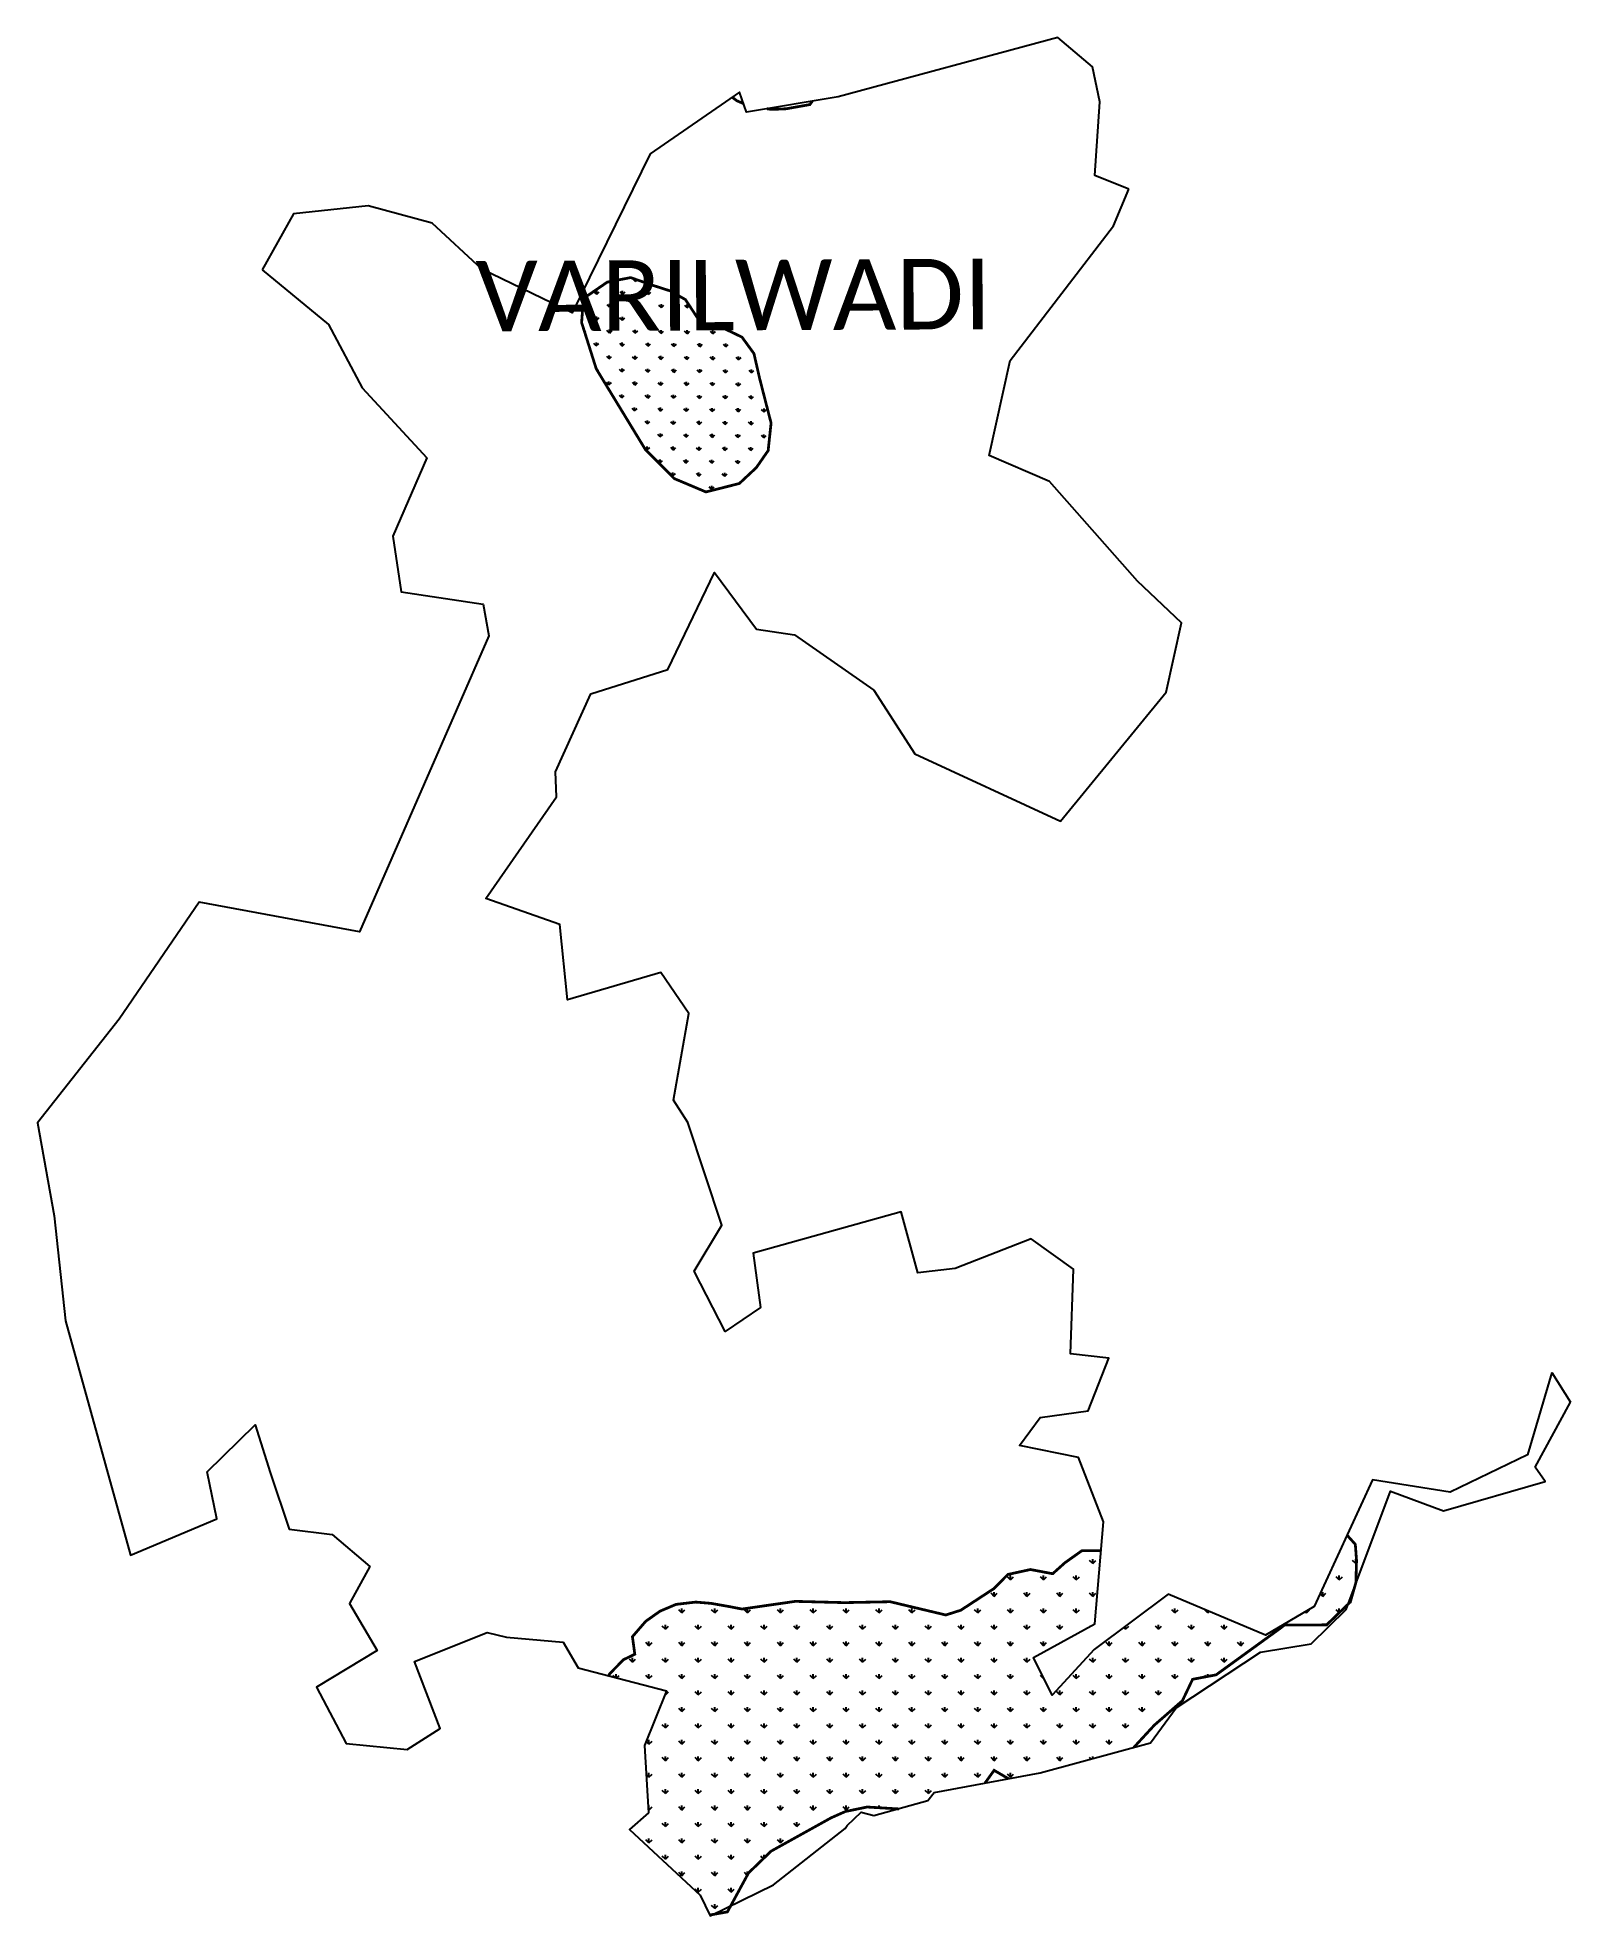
# Model space of a CAD drawing. Header units: metres. Extents: x 323483 to 325158, y 1833688 to 1835742.
import ezdxf

# ---------------------------------------------------------------- set-up
doc = ezdxf.new("R2010")
doc.units = ezdxf.units.M
for name, color, linetype in [('MANGROOVES', 112, 'Continuous'), ('village', 3, 'Continuous'), ('VILLAGE NAME', 250, 'Continuous')]:
    doc.layers.add(name, color=color, linetype=linetype)

msp = doc.modelspace()

# ---------------------------------------------------------------- hatches: boundary and pattern name
at = {"layer": 'MANGROOVES'}
h = msp.add_hatch(dxfattribs=at)
h.set_pattern_fill('GRASS', color=256, scale=20, angle=-0.4508)
h.set_pattern_definition([(89.549168, (0, 0), (-14.03042154, 14.25297412), [3.75, -24.53427126]), (44.549168, (0, 0), (-14.03042154, 14.25297412), [3.75, -16.25]), (134.549168, (0, 0), (-14.25297412, -14.03042154), [3.75, -16.25])])
h.paths.add_polyline_path([(324155.4, 1835470.8), (324131.3, 1835479.2), (324105.8, 1835474.2), (324079.7, 1835456.3), (324077.8, 1835430), (324093.8, 1835379.4), (324147.3, 1835291.5), (324179, 1835259.5), (324213.6, 1835244.9), (324250.1, 1835254.1), (324268.7, 1835271.5), (324281.6, 1835290.1), (324284.8, 1835320.2), (324272.2, 1835369.3), (324266.1, 1835396.1), (324253, 1835414.1), (324233.1, 1835423.7), (324207.9, 1835429.9), (324191.1, 1835455.2), (324174.6, 1835464.6)])
h = msp.add_hatch(dxfattribs=at)
h.set_pattern_fill('GRASS', color=256)
h.paths.add_polyline_path([(324571.6, 1833970.8), (324638.5, 1834007.7), (324645.5, 1834087.7), (324624.6, 1834087.8), (324605.9, 1834074.5), (324592.5, 1834062.5), (324568.2, 1834067.1), (324543.5, 1834061.7), (324528.5, 1834046.4), (324492.1, 1834022.6), (324475.7, 1834017.4), (324414.9, 1834031.9), (324364.9, 1834030.9), (324311.3, 1834032.3), (324253, 1834023.9), (324239.1, 1834026.6), (324219.3, 1834030.1), (324202.4, 1834031.5), (324181, 1834029), (324163.5, 1834021.6), (324147.8, 1834010.5), (324133.3, 1833993.7), (324135.9, 1833974.5), (324123.6, 1833968.6), (324108.2, 1833952.9), (324107.5, 1833951), (324170.6, 1833934.5), (324146.6, 1833874.8), (324150.7, 1833801.3), (324130.2, 1833782.8), (324207.4, 1833711), (324217.7, 1833689.4), (324222, 1833690.2), (324240.6, 1833699.4), (324260.2, 1833735.5), (324284.9, 1833759.3), (324350.4, 1833795.7), (324366, 1833802.6), (324389.7, 1833807.5), (324423.1, 1833805.5), (324456.1, 1833814.6), (324463, 1833823.5), (324518.6, 1833833.8), (324528.5, 1833847.6), (324544.1, 1833838.5), (324578.7, 1833844.9), (324681.1, 1833872.6), (324703.6, 1833897), (324734.3, 1833923.8), (324745.4, 1833947.1), (324771.1, 1833952), (324841.4, 1834003), (324845.9, 1834006.5), (324891.8, 1834006.6), (324915.2, 1834029.1), (324922.6, 1834048.8), (324923.8, 1834052.8), (324924.5, 1834077), (324923.2, 1834094.6), (324914.1, 1834104.7), (324878.1, 1834026.6), (324825, 1833995.3), (324718.8, 1834040.2), (324637.9, 1833979.8), (324592, 1833929.6)])

# ---------------------------------------------------------------- linework, layer by layer
at = {"color": 3}
msp.add_lwpolyline([(325138, 1834282.5), (325158.2, 1834250)], dxfattribs=at)
at = {"layer": 'MANGROOVES', "const_width": 3.02, "flags": 128}
for points in [[(324254.8, 1835669.3), (324247.3, 1835672.5), (324242.4, 1835676.3)], [(324330, 1835672.1), (324327.2, 1835668.3), (324301.4, 1835663.7), (324285.6, 1835663), (324280.3, 1835663.7)], [(324155.4, 1835470.8), (324131.3, 1835479.2), (324105.8, 1835474.2), (324079.7, 1835456.3), (324077.8, 1835430), (324093.8, 1835379.4), (324147.3, 1835291.5), (324179, 1835259.5), (324213.6, 1835244.9), (324250.1, 1835254.1), (324268.7, 1835271.5), (324281.6, 1835290.1), (324284.8, 1835320.2), (324272.2, 1835369.3), (324266.1, 1835396.1), (324253, 1835414.1), (324233.1, 1835423.7), (324207.9, 1835429.9), (324191.1, 1835455.2), (324174.6, 1835464.6), (324155.4, 1835470.8)], [(324914.1, 1834104.7), (324923.2, 1834094.6), (324924.5, 1834077), (324923.8, 1834052.8), (324917.7, 1834031.5), (324891.8, 1834006.6), (324845.9, 1834006.5), (324841.4, 1834003), (324771.1, 1833952), (324745.4, 1833947.1), (324734.3, 1833923.8), (324703.6, 1833897), (324681.1, 1833872.6)], [(324107.5, 1833951), (324108.2, 1833952.9), (324123.6, 1833968.6), (324135.9, 1833974.5), (324133.3, 1833993.7), (324147.8, 1834010.5), (324163.5, 1834021.6), (324181, 1834029), (324202.4, 1834031.5), (324219.3, 1834030.1), (324239.1, 1834026.6), (324253, 1834023.9), (324311.3, 1834032.3), (324364.9, 1834030.9), (324414.9, 1834031.9), (324475.7, 1834017.4), (324492.1, 1834022.6), (324528.5, 1834046.4), (324543.5, 1834061.7), (324568.2, 1834067.1), (324592.5, 1834062.5), (324605.9, 1834074.5), (324624.6, 1834087.8), (324645.5, 1834087.7)], [(324544.1, 1833838.5), (324528.5, 1833847.6), (324518.6, 1833833.8)], [(324424.7, 1833805.4), (324389.7, 1833807.5), (324366, 1833802.6), (324350.4, 1833795.7), (324284.9, 1833759.3), (324260.2, 1833735.5), (324237.1, 1833692.9), (324217.7, 1833689.4)]]:
    msp.add_lwpolyline(points, dxfattribs=at)
at = {"layer": 'village', "color": 3}
for points in [[(324675.6, 1835575.8, 0), (324638.5, 1835590.9, 0), (324644.1, 1835671.2, 0), (324636, 1835709.6, 0), (324598, 1835741.5, 0), (324358, 1835676.8, 0), (324258, 1835660, 0), (324250.4, 1835681.8, 0), (324152.7, 1835614.5, 0), (324067.6, 1835440.5, 0), (323968.6, 1835488.3, 0), (323914.6, 1835538.6, 0), (323844.7, 1835557.7, 0), (323763.1, 1835548.7, 0), (323728.8, 1835487.5, 0)], [(325138, 1834282.5, 0), (325111.3, 1834192.3, 0), (325026.8, 1834151.7, 0), (324941.9, 1834165.3, 0), (324878.1, 1834026.6, 0), (324825, 1833995.3, 0), (324718.8, 1834040.2, 0), (324637.9, 1833979.8, 0), (324592, 1833929.6, 0), (324571.6, 1833970.8, 0), (324638.5, 1834007.7, 0), (324648.2, 1834119.1, 0), (324620.6, 1834189.6, 0), (324556.3, 1834202.8, 0), (324578.8, 1834233.1, 0), (324631.2, 1834240.6, 0), (324653.9, 1834298.2, 0), (324611.8, 1834302.7, 0), (324615.1, 1834395.5, 0), (324569.1, 1834428.7, 0), (324485.9, 1834396.1, 0), (324445.2, 1834391.5, 0), (324426.8, 1834458.1, 0), (324265.4, 1834412.8, 0), (324273.1, 1834353.4, 0), (324234.6, 1834327.4, 0), (324200.6, 1834393.1, 0), (324230.9, 1834443.4, 0), (324193.8, 1834555.7, 0), (324178.2, 1834580.1, 0), (324195, 1834674.7, 0), (324164.5, 1834719.6, 0), (324062.2, 1834689.6, 0), (324053.9, 1834772.2, 0), (323973.3, 1834800.6, 0), (324050.2, 1834911.7, 0), (324049.4, 1834938.9, 0), (324087.9, 1835024.4, 0), (324171.9, 1835050.7, 0), (324223.1, 1835157, 0), (324268.9, 1835094.9, 0), (324310.5, 1835088.6, 0), (324397, 1835028.4, 0), (324441.8, 1834958.7, 0), (324601.1, 1834885, 0), (324716.6, 1835025.9, 0), (324733.2, 1835101.8, 0), (324685.1, 1835147.3, 0), (324589.1, 1835256.2, 0), (324523.2, 1835284.6, 0), (324546.2, 1835388.5, 0), (324659.1, 1835535.8, 0), (324675.6, 1835575.8, 0)], [(323728.8, 1835487.5, 0), (323801.1, 1835427.8, 0), (323838, 1835358.7, 0), (323908.8, 1835282, 0), (323871.6, 1835196.5, 0), (323880.7, 1835135.6, 0), (323970.2, 1835122.1, 0), (323976.5, 1835087.7, 0), (323835.2, 1834764, 0), (323660, 1834796.7, 0), (323572.4, 1834668.7, 0), (323483.3, 1834555.4, 0), (323501.5, 1834453.8, 0), (323513.9, 1834338.9, 0), (323585, 1834082.8, 0), (323679.3, 1834122.5, 0), (323668.7, 1834173.7, 0), (323721.1, 1834225.4, 0), (323737.6, 1834173, 0), (323758.1, 1834111.2, 0), (323805.1, 1834105.3, 0), (323846.3, 1834070.3, 0), (323824.2, 1834029.8, 0), (323854.4, 1833978.5, 0), (323788.2, 1833938.4, 0), (323820.5, 1833876.9, 0), (323887, 1833870.3, 0), (323923.4, 1833893.4, 0), (323895.3, 1833966.5, 0), (323974.6, 1833998.3, 0), (323995.8, 1833993, 0), (324057.6, 1833987.7, 0), (324074.1, 1833959.6, 0), (324170.6, 1833934.5, 0), (324146.6, 1833874.8, 0), (324150.7, 1833801.3, 0), (324130.2, 1833782.8, 0), (324207.4, 1833711, 0), (324218.2, 1833688.4, 0), (324287.6, 1833722.6, 0), (324365.9, 1833784, 0)], [(324365.9, 1833784, 0), (324367.8, 1833787.4, 0), (324383.1, 1833802, 0), (324397.1, 1833798.4, 0), (324456.1, 1833814.6, 0), (324463, 1833823.5, 0), (324578.7, 1833844.9, 0), (324699.3, 1833877.5, 0), (324727.5, 1833915.8, 0), (324819.6, 1833976.9, 0), (324875, 1833985.8, 0), (324913.1, 1834023.5, 0), (324961.8, 1834152.7, 0), (325019.4, 1834131.1, 0), (325130.7, 1834163.4, 0), (325119.7, 1834179.1, 0), (325158.2, 1834250, 0)]]:
    msp.add_polyline3d(points, dxfattribs=at)

# ---------------------------------------------------------------- texts
at = {"layer": 'VILLAGE NAME', "insert": (323961.7, 1835497.4), "char_height": 77.016, "attachment_point": 1, "rotation": 0.2435}
msp.add_mtext_dynamic_manual_height_columns('{\\fCalibri|b0|i0|c0|p34;VARILWADI}', width=707.379, gutter_width=385.1, heights=[0], dxfattribs=at)

doc.saveas('drawing.dxf')
